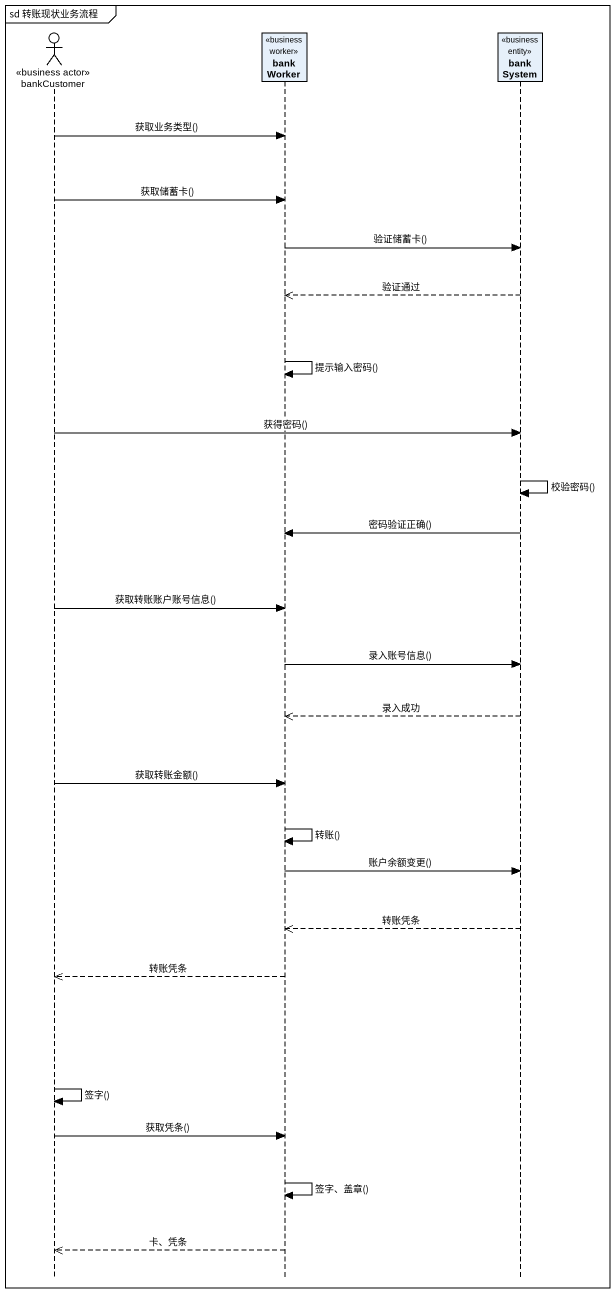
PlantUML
@startuml
mainframe sd 转账现状业务流程
hide footbox
actor bankCustomer <<business actor>>
participant bankWorker <<business worker>>
participant bankSystem <<business entity>>

bankCustomer -> bankWorker : 获取业务类型()
bankCustomer -> bankWorker : 获取储蓄卡()
bankWorker -> bankSystem : 验证储蓄卡()
bankSystem -->> bankWorker : 验证通过
bankWorker -> bankWorker : 提示输入密码()
bankCustomer -> bankSystem : 获得密码()
bankSystem -> bankSystem : 校验密码()
bankSystem -> bankWorker : 密码验证正确()
bankCustomer -> bankWorker : 获取转账账户账号信息()
bankWorker -> bankSystem : 录入账号信息()
bankSystem -->> bankWorker : 录入成功
bankCustomer -> bankWorker : 获取转账金额()
bankWorker -> bankWorker : 转账()
bankWorker -> bankSystem : 账户余额变更()
bankSystem -->> bankWorker : 转账凭条
bankWorker -->> bankCustomer : 转账凭条
bankCustomer -> bankCustomer : 签字()
bankCustomer -> bankWorker : 获取凭条()
bankWorker -> bankWorker : 签字、盖章()
bankWorker -->> bankCustomer : 卡、凭条
@enduml
